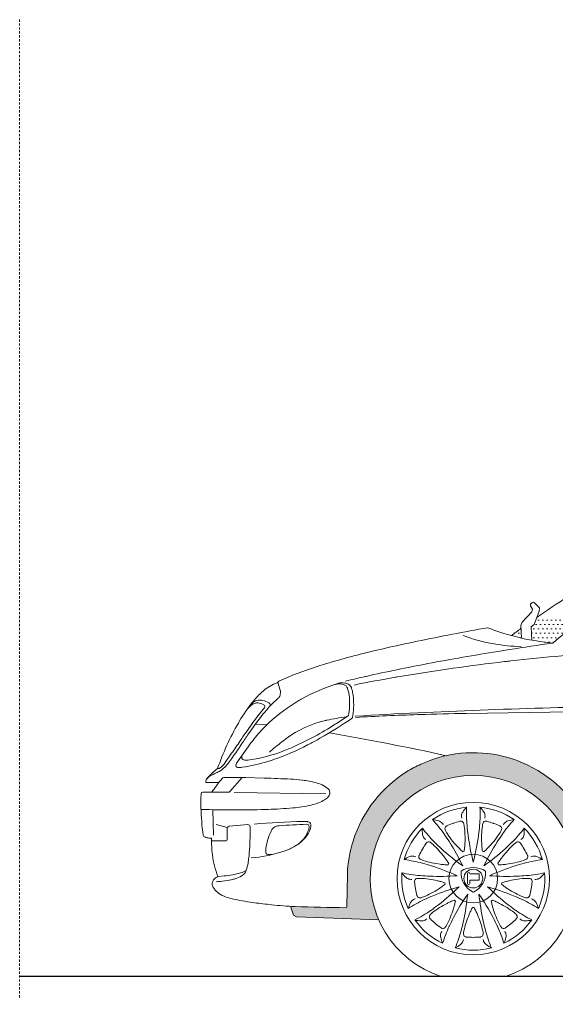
# Model space of a CAD drawing. Header units: millimetres. Extents: x 366 to 1555, y 702 to 1543.
# Drawn here: x 903.6 to 934.5, y 1403.1 to 1459 of the extents above; entities that cross this region are included whole.
import ezdxf

# ---------------------------------------------------------------- set-up
doc = ezdxf.new("R2010")
doc.units = ezdxf.units.MM
doc.linetypes.add('TRATTEGGIATA', pattern=[19.049999999999997, 12.7, -6.35])
doc.layers.add('1_CARTIGLIO', color=7, linetype='Continuous', lineweight=9)
doc.layers.add('6_SEZIONE PARCH', color=251, linetype='Continuous', lineweight=30)
pattern_1 = [(0, (527.4579250633051, 1356.477851325395), (0.125, 0.25), [0, -0.25])]

msp = doc.modelspace()

# ---------------------------------------------------------------- hatches: boundary and pattern name
at = {"layer": '1_CARTIGLIO', "ltscale": 100}
h = msp.add_hatch(dxfattribs=at)
h.set_pattern_fill('DOTS', color=256, scale=4, style=0)
h.set_pattern_definition(pattern_1)
h.paths.add_polyline_path([(937.0126903073342, 1425.306339388568, 0.0003380231237529978), (937.1160171258325, 1425.384811341279), (937.2265435513636, 1425.468868941794, -0.0238457081402481), (942.8091193872333, 1429.308785151712, -0.005290588051613635), (943.7742744530933, 1429.892923546582), (943.8552469640799, 1429.940767129425, -0.02101259286042014), (947.3083947427167, 1431.789979545771, 0.05235261075955588), (946.6276315523228, 1432.298398122835, 0.001683729805482797), (945.857061659548, 1431.914339415176), (946.3671080426811, 1431.510602780751, 0.02359766544826703), (943.2885097667113, 1429.836588909617, 0.00320276608001074), (942.7035130279055, 1429.479186926897, 0.02384572287511388), (937.1051879971437, 1425.6284380414), (936.9946615716126, 1425.544380440893, -0.0003380231238034737), (936.891550616152, 1425.466072426194, 0.0008606141917694943), (936.5904321397775, 1425.236890191387), (936.5904324397216, 1425.236890420489, -0.1390569725735204), (935.0751311656004, 1424.638766563481, -0.06250958117326806), (933.4269804217856, 1424.680390899563, 0.0002395378350980376), (933.3669855355638, 1424.63886686765), (933.2156838855244, 1424.243457761555), (933.0475881646216, 1424.093674557294), (933.0859288444426, 1423.337174304685, 0.01338291647045714), (933.8508415615306, 1423.223367567149), (934.2867094314224, 1423.170396863467, -0.007890948510014751)])
h = msp.add_hatch(dxfattribs=at)
h.set_pattern_fill('DOTS', color=256, scale=4, style=0)
h.set_pattern_definition(pattern_1)
h.paths.add_polyline_path([(932.492430727676, 1423.454644246563), (932.4645919168634, 1424.00393203991, 0.002279873515911037), (931.9014018220278, 1423.597641527218, 0.01052244499336843)])
h = msp.add_hatch(dxfattribs=at)
h.set_pattern_fill('DOTS', color=256, scale=0.16, style=0)
h.set_pattern_definition([(0, (914.0611776547248, 1403.8016946149), (0.127, 0.254), [0, -0.254])])
edge = h.paths.add_edge_path()
edge.add_line((972.0614669859006, 1407.233277344554), (971.4991148380741, 1407.233277344554))
edge.add_line((971.4991148380304, 1407.233277344554), (971.2972212844634, 1407.455920323742))
edge.add_line((971.2972212844998, 1407.455920323742), (970.9214322947319, 1407.455920323742))
edge.add_line((970.9214322947319, 1407.455920323742), (970.7374880553343, 1407.235546809021))
edge.add_line((970.7374880553343, 1407.235546809021), (970.3216823945568, 1407.235546809021))
edge.add_line((970.321682394564, 1407.235546809021), (968.1901348839838, 1406.880169213779))
edge.add_line((968.1901348839838, 1406.880169213779), (962.7245665384125, 1406.880169213779))
edge.add_arc((962.7245665384053, 1407.413281141995), 0.5331119282128112, 250.39778771795642, 270.0000000000225, ccw=False)
edge.add_arc((962.8877149896234, 1407.871399247066), 1.019413907775627, 231.6110840365614, 250.3977877179335, ccw=False)
edge.add_arc((963.676763332036, 1408.867326219202), 2.290031010009936, 215.288466276088, 231.6110840365613, ccw=False)
edge.add_line((961.8075165955761, 1407.544390595272), (961.6878883511472, 1407.713419761527))
edge.add_line((961.6878883511472, 1407.713419761527), (961.2414051706892, 1407.713419761527))
edge.add_arc((960.5566441177452, 1408.132390650813), 0.8027666570682291, 279.267508518412, 328.5396304764638, ccw=False)
edge.add_arc((960.4256534360993, 1408.935157307884), 1.616150247005926, 269.99999999999966, 279.26750851841473, ccw=False)
edge.add_line((960.4256534360993, 1407.319007060874), (956.6479919657959, 1407.319007060874))
edge.add_arc((956.6479919657959, 1408.598475688583), 1.279468627710612, 250.6494463531433, 269.9999999999996, ccw=False)
edge.add_line((956.2240438672834, 1407.39128557139), (955.3452534382322, 1407.699904343259))
edge.add_arc((954.9919633561458, 1406.693912578927), 1.066223856425517, 70.64944635314372, 90)
edge.add_line((954.9919633561458, 1407.76013643535), (942.7255118365374, 1407.76013643535))
edge.add_arc((942.7255118365374, 1406.693912578927), 1.066223856425509, 89.99999999999878, 98.5693712799739)
edge.add_line((942.5666372735814, 1407.748233301123), (936.8174169887661, 1406.881888894955))
edge.add_arc((936.6585424258174, 1407.936209617161), 1.06622385642551, 271.81796925156294, 278.56937127997435, ccw=False)
edge.add_line((936.6923675517555, 1406.870522433752), (934.9341670970043, 1406.814716797058))
edge.add_arc((929.7198580022323, 1409.635582703982), 5.928431816324453, 331.5872521322025, 563.5016458878232)
edge.add_line((924.2831977894039, 1407.271469861686), (919.5620326551525, 1407.431523997499))
edge.add_line((919.5620326551525, 1407.431523997499), (919.3751872419252, 1407.530522386156))
edge.add_line((919.3751872419616, 1407.530522386156), (919.2152559218393, 1408.041855268953))
edge.add_arc((920.0399158321179, 1425.564633388845), 17.54217252813384, 267.3055245663152, 268.1491306648011)
edge.add_arc((925.8039618835992, 1603.935207621167), 196.0058550488389, 268.1491306648002, 268.9999849702419)
edge.add_arc((922.3841157460938, 1408.015298848773), 0.0561012827552285, 268.9999849702552, 358.5946413142228)
edge.add_line((922.4402001536018, 1408.013922926835), (922.4858201576953, 1409.87345495541))
edge.add_arc((929.3841815465075, 1409.704217066588), 6.900437037870265, 162.4044802275585, 178.5946413142755, ccw=False)
edge.add_arc((929.7765420712913, 1409.579786743639), 7.312055412912317, 121.06419319457581, 162.404480227558, ccw=False)
edge.add_arc((929.3306210629034, 1410.320044019951), 6.447864241440595, 113.04388095954971, 121.0641931945695, ccw=False)
edge.add_line((926.8066948864962, 1416.253403096567), (926.8985738601132, 1416.292486479775))
edge.add_arc((929.719084868726, 1409.661902451477), 7.205548341827861, 73.3254168859379, 113.0438809595563, ccw=False)
edge.add_line((931.7866131589781, 1416.56445659292), (931.8726702679796, 1416.53867982916))
edge.add_arc((930.1755173023648, 1410.872643583412), 5.914752313227734, 69.59741598112907, 73.32541688593813, ccw=False)
edge.add_arc((929.7014253322359, 1409.598024646226), 7.274684896544269, 28.136326257174005, 69.59741598112879, ccw=False)
edge.add_arc((931.3707651035893, 1410.490729664949), 5.381640385014865, 26.795108615704407, 28.136326257182475, ccw=False)
edge.add_line((936.1745481225316, 1412.916780352849), (936.1936362085053, 1412.878984348104))
edge.add_arc((929.8777148801983, 1409.689259661778), 7.075677055969583, 5.286350432122276, 26.7951086156977, ccw=False)
edge.add_arc((928.870751665303, 1409.596088456488), 8.086941506848927, -7.958078640513122e-13, 5.286350432119377, ccw=False)
edge.add_line((936.9576931721476, 1409.596088456488), (936.9576931721476, 1407.83956052163))
edge.add_arc((936.9924699778003, 1407.839560521639), 0.03477680562667047, 180, 275.046399649468)
edge.add_arc((944.9011516121627, 1318.278331706257), 89.87496099910285, 92.36998945413859, 95.04639964947609, ccw=False)
edge.add_arc((943.1707897910619, 1360.086905513459), 48.03059464203602, 89.99999999999977, 92.36998945413808, ccw=False)
edge.add_line((943.1707897910619, 1408.117500155491), (962.484326065156, 1408.117500155491))
edge.add_arc((962.4843260651633, 1400.603412057631), 7.514088097865883, 86.71833078243822, 89.99999999999977, ccw=False)
edge.add_line((962.9144671981285, 1408.105178419506), (969.2280362134934, 1407.743166914703))
edge.add_arc((970.199731232884, 1424.689765255549), 16.97443332004631, 266.7183307824387, 270.199950158292)
edge.add_arc((970.2585120531821, 1407.846171454627), 0.1307369527049549, 270.199950158292, 360)
edge.add_line((970.3892490058879, 1407.846171454627), (970.3892490058879, 1409.008435412466))
edge.add_arc((977.6657855265457, 1409.008435412476), 7.27653652064273, 156.9576739118021, 180.0000000000001, ccw=False)
edge.add_arc((977.4378905898575, 1409.105369822533), 7.028882766338574, 113.89565790203969, 156.9576739118021, ccw=False)
edge.add_arc((977.202536079707, 1409.636586144594), 6.44786424144057, 108.78781119458739, 113.89565790203761, ccw=False)
edge.add_line((975.1259091787742, 1415.740893966991), (975.1509808178034, 1415.749423097828))
edge.add_arc((977.4312578751651, 1409.046479457635), 7.08019186900342, 71.50453871093299, 108.78781119458941, ccw=False)
edge.add_line((979.6773038390475, 1415.760970833013), (979.7351563649081, 1415.741618744383))
edge.add_arc((977.6897033993682, 1409.626794508009), 6.447864241440477, 67.65635784339901, 71.50453871093282, ccw=False)
edge.add_arc((977.428893808823, 1408.992252157264), 7.133914995688287, 19.577702998668485, 67.6563578433994, ccw=False)
edge.add_arc((978.0752825450563, 1409.222137431003), 6.447864241440597, 16.469047984861675, 19.577702998665927, ccw=False)
edge.add_line((984.2586104161692, 1411.050089759197), (984.2754835447213, 1410.993013825397))
edge.add_arc((977.7547005072356, 1409.065300984763), 6.799756482263898, 2.9307488405161735, 16.469047984864176, ccw=False)
edge.add_arc((971.005465127886, 1408.719767973686), 13.55783100597044, -0.16940612859292514, 2.9307488405154913, ccw=False)
edge.add_arc((984.5660269500459, 1408.67967341535), 0.002790089933889837, 179.8305938714869, 272.3349100920145)
edge.add_arc((983.7429623828448, 1428.86546893698), 20.20535864254899, 272.3349100919088, 273.8987826080395)
edge.add_line((985.1168074044781, 1408.706871075761), (985.1168074044781, 1408.39127408312))
edge.add_line((985.1168074044781, 1408.39127408312), (987.4773657310598, 1408.39127408312))
edge.add_line((987.4773657310525, 1408.39127408312), (987.4773657310525, 1407.540731023979))
edge.add_line((987.4773657310525, 1407.540731023979), (985.1168074044708, 1407.540731023979))
edge.add_line((985.1168074044781, 1407.540731023979), (985.1168074044781, 1407.23507792563))
edge.add_line((985.1168074044781, 1407.235077925621), (982.9020493551743, 1407.235077925621))
edge.add_arc((977.4813593059171, 1409.635582703982), 5.928431816324454, 336.1142647191394, 563.9047685194043)

# ---------------------------------------------------------------- linework, layer by layer
for p, q in [((917.1911529780718, 1418.504436747367), (917.861726590485, 1418.478865986268)), ((914.3655762861399, 1415.31101177659), (914.3601930261739, 1415.300011570886)), ((914.3661790658316, 1415.311298454477), (914.3767914913715, 1415.3298267721)), ((914.348929134454, 1415.155725494538), (915.093678576226, 1415.155725494538)), ((915.9662023249493, 1414.578374632962), (921.2339799741549, 1414.512213572722)), ((914.7839197397061, 1412.124070964261), (914.7533042590603, 1413.592239076293)), ((914.939924879387, 1412.735524123496), (915.5796614245573, 1412.562784720127)), ((927.8744288379185, 1404.001694614895), (931.565287166517, 1404.001694614895))]:
    msp.add_line(p, q, dxfattribs=at)
at = {"layer": '1_CARTIGLIO', "linetype": 'TRATTEGGIATA', "ltscale": 0.01}
msp.add_lwpolyline([(903.6308780251147, 1459.002524531903), (903.6308780251147, 1399.001694614895)], dxfattribs=at)
at = {"layer": '1_CARTIGLIO', "ltscale": 100}
for points in [[(946.6276315523228, 1432.298398122835, 0.01557416384270504), (939.6031168786667, 1428.55023292937, 0.006978824663616095), (937.0431291953228, 1427.032164490398), (936.9831237640265, 1426.995439813951, 0.01417302305543967), (933.3669855355638, 1424.63886686765, 0.01417302305543967)], [(933.0859288444426, 1423.337174304685), (933.0475881646216, 1424.093674557294), (933.2156838855244, 1424.243457761555), (933.504613034378, 1424.998540184321), (933.5314652824982, 1425.188563698681), (933.2308375432276, 1425.482416568744, 0.289296362904477), (933.1195042552954, 1425.506237902415, 0.1937508627280282), (933.0110923905395, 1425.408200238695, 0.2446431303209343), (933.0137514728212, 1425.309790423149), (933.1253400629012, 1425.108825214471), (933.0797279620983, 1424.968318640045), (932.5267860765543, 1424.377284976987), (932.4558390003167, 1424.176635904847), (932.492430727676, 1423.454644246563)], [(934.2867094314224, 1423.170396863467, -0.007890948510014751), (937.0126903073342, 1425.306339388568, 0.0003380231238036957)], [(922.3818567070939, 1420.977529793341, -0.006120886633053127), (923.5140629255566, 1421.245740387427), (923.5517515800402, 1421.25418265157, -0.008515794374047253), (927.1085712515141, 1421.987530116436, -0.006881884189352244), (931.1337100127948, 1422.688988511696), (931.3649129548085, 1422.726008926744, -0.0008310211845694297), (931.7849805617825, 1422.792554634985, -0.002774758747147285), (934.2867094314224, 1423.170396863467), (933.8508415615306, 1423.223367567149, -0.04206172402278646), (931.4749774065658, 1423.717384224852, -0.02803496605918229), (930.5483985983537, 1424.050516895873, 0.006496296806177674), (926.4917365150122, 1423.269234032156, 0.005068861438513816), (924.5902815406826, 1422.857203608188), (924.5419584285937, 1422.846218336086, 0.01536453443979399), (921.5468878197807, 1422.067854126131, 0.007229142056761752), (920.8104370570309, 1421.840493407759), (920.6843931509738, 1421.799575383844, 0.02440028678825685), (918.5391089689747, 1420.985486963214), (918.4415653278065, 1420.87795320656)], [(980.7130488151106, 1423.424476927927, 0.02622120694725494), (979.5548540064428, 1423.565233279656), (979.3859459899486, 1423.576822853453, 0.01194233620200191), (978.0631997107357, 1423.635888019577, 0.009630044108119525), (973.1648554790681, 1423.643141310818, -0.0008238494892774158), (973.0735129966288, 1423.641667734551), (971.3694166407313, 1423.61698501391, 0.000749360478845947), (967.7112464845359, 1423.558514964312), (963.693265640346, 1423.488270393205, 0.002269081898594643), (958.1361808269376, 1423.365889551747, 0.003988222400555652), (944.2764479238631, 1422.887074267579, -0.0009355916955168842), (943.8777576449738, 1422.870863084323), (938.23225268446, 1422.651891116308, 0.002754093188918185), (937.7628799110189, 1422.631095718694, 0.01649736460530843), (931.8743649676562, 1422.142554013977, 0.0001859220145899697), (931.54649268518, 1422.104303058455), (931.5182973660067, 1422.101003046861, 0.01214451455812329), (925.6219413599265, 1421.265272898696), (925.3477408851413, 1421.219590285269, 0.0006016483746373211), (925.2465180599338, 1421.202601054953, 0.00899476769580694), (922.8704623253234, 1420.756760040045)], [(932.4645919168634, 1424.00393203991, 0.002279873515911147), (931.9014018220278, 1423.597641527218, 0.002279873515911147)], [(929.1375768843081, 1423.599077981204, 0.05041783708723403), (930.916785530304, 1423.117569773945, 0.0310879564687879), (932.4653960315427, 1422.960010920402)], [(914.5984463079312, 1415.540416657273, -0.00930007781181362), (914.9407494375137, 1415.705923815191, 0.02658539843307201), (915.1713035064258, 1415.827400561799), (915.1792509490278, 1415.832143842359, 0.06330062245215094), (915.4242008538804, 1416.024030473796), (915.4409923605217, 1416.041009512925, 0.03855848204270601), (915.6532523261503, 1416.291603227288, 0.009243903272678461), (916.4568705023212, 1417.448288493584, -0.005361959276476961), (916.8439110423733, 1418.01470838264, -0.002255892356355806), (917.1124655148978, 1418.395152946192, -0.0181774386634286), (917.7266150421437, 1419.19381271549), (917.733235187794, 1419.201803123584, -0.0183708123880846), (918.1031198670044, 1419.616266919862), (918.1466677140215, 1419.661595854473, -0.005470351544426103), (918.1957054131581, 1419.711533930291, -0.02404987662170452), (918.5107811040452, 1419.996616169161, 0.1049487242719986), (918.5660628880814, 1420.065782152029, 0.09949034029854951), (918.6306978564917, 1420.302237436414, 0.09035766095719795), (918.6071309190393, 1420.512300436218), (918.5064023155373, 1420.847463479473, 0.4213294208677076), (918.4455335798648, 1420.879255579772, 0.1006369026630243), (917.6753941798906, 1420.441589105663), (917.635220903534, 1420.406540263926, 0.03635150882002063), (917.1448496134199, 1419.911585132219, 0.04274831129381753), (916.3646349064165, 1418.824765020505), (916.2620790278688, 1418.652578948346, 0.002836802861412152), (916.2160889534662, 1418.574357919611, 0.04872652561112795), (915.0193242375335, 1415.954250142782)], [(916.4157734490382, 1416.689500091812), (916.4157734490382, 1416.5689870074, 0.1942500607277946), (916.439683437633, 1416.50976491284, 0.2114049084994492), (916.6202386365276, 1416.43624685487), (916.6269878558032, 1416.436449365434, 0.03851820392704385), (917.1162720541852, 1416.489000709849, 0.05133154825991802), (918.9951493909266, 1417.042661847796), (919.0078861892052, 1417.047884554437, 0.007130337349654937), (919.343499281118, 1417.191126212798, 0.03770494658918846), (921.7806191573127, 1418.50057011941, 0.003510148373270956), (922.1175890177929, 1418.719146944437), (922.5440569507864, 1419.000050191413, 0.06862253809899939), (922.5944867074086, 1420.052090745245, 0.05244523691365828), (922.4956176632932, 1420.555511764192), (922.4919178037035, 1420.567526829142, 0.2597157149248523), (922.2621933080754, 1420.787568164884, 0.1021630994990137), (921.8872571281045, 1420.807100820144), (921.8696457716087, 1420.804410820434, 0.04626214820863022), (921.5830727057128, 1420.733056573396)], [(915.0193242375335, 1415.954250142782), (915.0352276309368, 1415.954250142782, 0.1642445394930064), (915.1644780436854, 1415.997884586301, 0.07721636494625855), (915.4535160111063, 1416.298657262438), (915.8288871462664, 1416.834157983172, 0.005666362783455914), (916.3142376490814, 1417.543523483588, -0.005361959276477184), (916.7033534018501, 1418.112980371749, -0.002255892356355584), (916.972800347352, 1418.494689246714, -0.01817743866342871), (917.5945489052046, 1419.303231039463), (917.6011690508549, 1419.311221447557, -0.004192180555552922), (917.6847401594805, 1419.410386169871, 0.07592378301450972), (917.7392513281902, 1419.497896141052, 0.3716016674530185), (917.7077852754101, 1419.597484473139, 0.07674336399243997), (917.4203173129299, 1419.719023583244, 0.1058879101962144), (917.2417945024736, 1419.725421499994, 0.1342402929028521), (916.9110548314293, 1419.568885830255), (916.9051442230793, 1419.563816407541, 0.06204153770129205), (916.692347509912, 1419.329796452226)], [(917.9906801013803, 1419.496656484749, 0.1880850711371319), (918.0357172445165, 1419.612146537125), (918.0357172445165, 1419.626300937376, 0.2812935825631476), (917.9661676022752, 1419.740143654868, 0.05508188527497189), (917.620163636524, 1419.871928324288, 0.06355030875272356), (917.4594995031603, 1419.892431640406), (917.4212104782291, 1419.892431640406, 0.1394200987114576), (917.1414395317934, 1419.812873812267), (917.1261858594025, 1419.80343525937, 0.09143375907279551), (916.8683347137503, 1419.569658266979)], [(937.7353647939108, 1419.522971586153), (937.3014330362585, 1419.515161676169, 0.009956342333959053), (922.9361003964677, 1418.970338237947)], [(937.7192932816197, 1419.264006560057), (929.3208853343331, 1419.127572308713, 0.004248044002808111), (926.6041464764803, 1419.06034685439), (926.5218256932949, 1419.05760984148, 0.005774426271464433), (922.9524579282825, 1418.897650103341)], [(922.4261334075218, 1418.922377044997, 0.02723654403577463), (921.287900398087, 1418.732109159897, 0.002146796807083091), (921.2432688954086, 1418.721923103945), (921.2213925989581, 1418.716831453145, 0.1013684365648576), (918.9522000858651, 1417.674146027435, 0.007075604112807934), (918.8438485905008, 1417.592302004165), (918.7174054428997, 1417.493951577149, 0.01553550150265494), (917.9963431076558, 1416.896233972426)], [(915.0381007372871, 1409.751950865071, 0.1092656331519889), (914.7909165061665, 1409.561071563081, 0.1438952164920185), (914.7148422526461, 1409.385911686555, 0.1371659410299727), (914.7456659111722, 1409.180191409083), (914.7477063718488, 1409.175638854227, 0.08391744295323193), (914.8696079062447, 1408.993101941966, 0.05729022829830355), (915.1861960045007, 1408.726390001926, 0.05646270574466938), (915.3897747041137, 1408.622251131324, 0.04455838503168384), (916.1575538878187, 1408.408956434583), (916.2985769807219, 1408.383015219821, 0.007887791210546875), (916.8941607620891, 1408.283143615296, 0.01012769426913272), (917.871902947687, 1408.155205607814), (918.1166674243232, 1408.128207936112, 0.01939062265528962), (919.473336184843, 1408.031612984192, 0.003712569328033433), (922.3831366289905, 1407.959206110769, 0.4121429801981957), (922.4402001536018, 1408.013922926835), (922.4858201576953, 1409.87345495541, -0.07076065198354907), (922.8065862263556, 1411.790187132998, -0.1823632039984933), (926.0035353215007, 1415.843218265378, -0.03500950669084777), (926.8066948864962, 1416.253403096567), (926.8985738600841, 1416.292486479784, -0.175060628714193), (931.7866131589781, 1416.56445659292), (931.8726702679796, 1416.53867982916, -0.01626790742116676), (932.2374846464609, 1416.416341410564, -0.1829078870366084), (936.1164466102728, 1413.028555559391, -0.005852232766348948)], [(916.6672744745247, 1410.094206162026, -0.04125608142826048), (916.3433065228983, 1409.966578873569, -0.05103984181499359), (915.3983451021722, 1409.784036734151), (915.0381007372871, 1409.751950865071, -0.06474569099555876), (914.7253413208327, 1410.987967632223), (914.7233447240378, 1411.004734016111, -0.01745257643046864), (914.6829456504875, 1411.48671373871, -0.01134908163177276), (914.6706509438027, 1411.95903047325), (914.5845385809171, 1411.95903047325, -0.0315106924329475), (914.4623235730924, 1411.966740287558, -0.1303428512229727), (914.232224562098, 1412.060041850751, -0.2005116163188304), (914.1906236965533, 1412.130950160141, -0.0273781583033126), (914.0645929969705, 1413.701902053423, -0.006327983163451268), (914.0611776547248, 1413.971751499126), (914.0611776547248, 1414.106350549406, -0.0167293905299414), (914.0753613555225, 1414.530147553747, -0.3949145724932197), (914.1498728410752, 1414.599792965788), (915.6469178241186, 1414.598933881876, 0.214667423135849), (915.7267478124359, 1414.634808308443), (916.4393665286716, 1415.438290933967)], [(914.0672512840192, 1413.608801688584, 0.0139129453994905), (917.7477238428346, 1413.603279248206, 0.01332798876700256), (919.1665400087313, 1413.678515728558), (919.3401087258771, 1413.692366716647, 0.03942221897621612), (920.392572992927, 1413.860524395555, 0.02951100326620239), (920.8135320637175, 1413.989012142125), (920.8224553974233, 1413.992322599785, 0.04952327324579788), (921.1754117429755, 1414.164658624646, 0.06761522697862886), (921.3749606236033, 1414.328752486705), (921.3898231316361, 1414.3447843659, 0.2757122904843486), (921.4588290448828, 1414.669320739336), (921.4553327686244, 1414.67957667062, 0.1239164430503675), (921.384553014208, 1414.788767464894, 0.08654590524257234), (921.037845635432, 1415.0141568937), (921.0200625770758, 1415.021754681207, 0.03664240495879782), (920.6510148377365, 1415.148377862512, 0.03461398886811789), (919.9048983252524, 1415.290377612861), (919.8761989862633, 1415.293805232246, 0.01684686325812741), (919.2320752343458, 1415.34880374487, 0.006644483910519876), (917.6979905446151, 1415.407432915787), (916.6388082136345, 1415.433822951505, 0.007569686615516593), (915.436451441923, 1415.445571844071, 0.1315944820414792), (915.3300259455809, 1415.416455086766, 0.0962260483151017), (915.2174542418597, 1415.317602519141, 0.01211401967556866), (914.6893308786039, 1414.599483396119)], [(929.0602113276927, 1413.111892116782, -0.1481808055619029), (929.0640709430099, 1413.347630719441), (929.0651368420313, 1413.350951484732, -0.06639512579491115), (929.1134950585783, 1413.452826882318, -0.04846115456486346), (929.3363149668094, 1413.73256059023, 0.03075695967343901), (929.3575870927689, 1412.679433438221), (929.3588458601826, 1412.664058804181, 0.01408102957384248), (929.4180878166171, 1412.126936050659, 0.02746632714706039), (929.7198580022323, 1410.582248149882, 0.02746632714706028), (930.0216281878184, 1412.126936050659, 0.01408102957384248), (930.0808701442529, 1412.664058804181), (930.0821289116957, 1412.679433438221, 0.03075695967343901), (930.1034010376261, 1413.73256059023, -0.04846115456486334), (930.3262209458571, 1413.452826882318, -0.06639512579491104), (930.3745791624478, 1413.350951484732), (930.3756450614255, 1413.347630719441, -0.1481808055619059), (930.3795046767718, 1413.111892116782)], [(926.9800107147839, 1411.874577503064, -0.1481808055619029), (926.8314374987622, 1412.05764466256), (926.830119477987, 1412.060873663037, -0.06639512579491115), (926.8016797777764, 1412.169998807691, -0.04846115456486346), (926.7925603688436, 1412.527513136389, 0.03075695967343901), (927.4857928474321, 1411.734444392674), (927.4966397435, 1411.723475859813, 0.01408102957384248), (927.8872775658474, 1411.350095954782, 0.02746632714706039), (929.1113531831015, 1410.36077050831, 0.02746632714706028), (928.3496163134205, 1411.738044227319, 0.01408102957384248), (928.049742434081, 1412.1875841235), (928.0408240816123, 1412.200170896582, 0.03075695967343901), (927.3801823907652, 1413.020586558256, -0.04846115456486334), (927.7306817047302, 1412.949523981966, -0.06639512579491104), (927.8332104911042, 1412.902566962199), (927.8361615638951, 1412.900708255071, -0.1481808055619059), (927.9906480536974, 1412.722602921382)], [(931.4490679507671, 1412.722602921382, -0.1481808055619029), (931.6035544405404, 1412.900708255071), (931.6065055133313, 1412.902566962199, -0.06639512579491115), (931.7090342997344, 1412.949523981966, -0.04846115456486346), (932.0595336137139, 1413.020586558256, 0.03075695967343901), (931.3988919228232, 1412.200170896582), (931.3899735703544, 1412.1875841235, 0.01408102957384248), (931.0900996910586, 1411.738044227319, 0.02746632714706039), (930.3283628213776, 1410.36077050831, 0.02746632714706028), (931.5524384385881, 1411.350095954782, 0.01408102957384248), (931.9430762609645, 1411.723475859813), (931.953923157047, 1411.734444392674, 0.03075695967343901), (932.6471556356355, 1412.527513136389, -0.04846115456486334), (932.6380362267028, 1412.169998807691, -0.06639512579491104), (932.6095965264776, 1412.060873663037), (932.608278505717, 1412.05764466256, -0.1481808055619059), (932.4597052896515, 1411.874577503064)], [(914.9352792624941, 1409.448622175511, 0.04137227859902345), (915.9249189066268, 1409.597776098613, 0.02409280579104827), (916.1222812471769, 1409.654627485439), (916.1339737666949, 1409.65861469837, 0.07992074494549137), (916.4858253844668, 1409.845449264791, 0.1553878539432516), (916.6724552647738, 1410.109741238435, 0.03621542658495451), (916.7700360351828, 1410.518873404113), (916.7794429657752, 1410.576528592333, 0.0175126307691372), (916.8266221462782, 1410.946868706402, 0.02292650938425938), (916.8894482739361, 1412.316311904902), (916.8894482739361, 1412.610195632738, 0.4370819971775211), (916.7516028727496, 1412.737759023372), (915.6841934040076, 1412.654931234016), (915.5796614245573, 1412.562784720127), (915.5796614245573, 1411.90408899614, -0.4142135623730896), (915.4730390389395, 1411.797466610502), (914.6724425645752, 1411.797466610502)], [(916.9543582704009, 1410.824305106094, 0.04870212097442321), (918.6641015251316, 1411.151498488176), (918.7150716298001, 1411.166509616065, 0.02048448086210297), (918.9631402851464, 1411.250752192333, 0.04562124348010223), (919.5388293543456, 1411.535630293452, 0.02782386718382391), (919.7337047305282, 1411.670770386723), (919.788803692858, 1411.713706523293, 0.03274252198201928), (919.945083455119, 1411.852840845337, 0.04589807359441238), (920.1719868015734, 1412.129913306304, 0.05867679357693241), (920.3323570120356, 1412.44005202872), (920.3378588811702, 1412.454668633487, 0.05481342170697712), (920.3841891385619, 1412.635741699392, 0.05860551349441321), (920.3865698843529, 1412.73534959511), (920.3871025554199, 1412.729649597564, 0.3588650433672282), (920.2138305965436, 1412.904005019542), (920.1913750229378, 1412.90624480013, 0.03060673954906855), (919.9307407441174, 1412.916210981799, 0.01474073964703123), (917.1195500763079, 1412.76861695918)], [(919.3945080382346, 1411.451646019001, 0.07143187880960852), (919.8785723377605, 1411.816566889634), (919.8798018739999, 1411.817804309727, 0.08019052779417454), (920.1629465648821, 1412.212606755826, 0.01816460858969361), (920.1885373264904, 1412.269030328031, 0.04447531890524876), (920.2784788421504, 1412.559187809171, 0.06704816578680464), (920.2829035975392, 1412.615950346504), (920.2823322568529, 1412.626123765418, 0.3865572507405833), (920.153249830104, 1412.753047556713, 0.01739859745732574), (920.1458318290188, 1412.753080522512, 0.009952045204288024), (918.5639406294158, 1412.673518568723, 0.04672454634806277), (918.4069901054554, 1412.647619941004), (918.3921946133287, 1412.6437327939, 0.2039313639314548), (918.144346425348, 1412.451668488262), (918.1374571634169, 1412.439328566685, 0.01469274306363191), (918.0911863424935, 1412.350407789942, 0.08192794169237251), (917.8024498282557, 1411.371875082164, 0.02597561266479671), (917.7897958611229, 1411.195193926611), (917.7891223179122, 1411.160761350107, 0.3743114797019796), (917.9022897500054, 1411.025521478547), (917.9068080244851, 1411.024803038696, 0.09913386937067385), (918.2414857705826, 1411.038175367417)], [(926.1818150976851, 1409.589612339192, -0.1481808055619029), (925.9503281092711, 1409.63434889704), (925.9472428852987, 1409.635975247489, -0.06639512579491115), (925.8553125200942, 1409.70128927123, -0.04846115456486346), (925.6185208667684, 1409.969299292994, 0.03075695967343901), (926.6593425168921, 1409.807374636744), (926.6747021583669, 1409.805944503483, 0.01408102957384248), (927.2139520681176, 1409.771016054161, 0.02746632714706039), (928.7875745315923, 1409.79996943353, 0.02746632714706028), (927.3187557537258, 1410.365387290954, 0.01408102957384248), (926.8000803595296, 1410.516999616299), (926.7851578833743, 1410.52090903741, 0.03075695967343901), (925.7517239651006, 1410.724731602746, -0.04846115456486334), (926.0659001604163, 1410.895591127297, -0.06639512579491104), (926.1746251580134, 1410.92552419676), (926.1780805648104, 1410.925997257524, -0.1481808055619059), (926.4109079835853, 1410.888862657854)], [(933.0288080208938, 1410.888862657854, -0.1481808055619029), (933.261635439625, 1410.925997257524), (933.2650908464657, 1410.92552419676, -0.06639512579491115), (933.3738158440192, 1410.895591127297, -0.04846115456486346), (933.687992039364, 1410.724731602746, 0.03075695967343901), (932.6545581210612, 1410.52090903741), (932.6396356449059, 1410.516999616299, 0.01408102957384248), (932.1209602507097, 1410.365387290954, 0.02746632714706039), (930.6521414728431, 1409.79996943353, 0.02746632714706028), (932.2257639363179, 1409.771016054161, 0.01408102957384248), (932.7650138460976, 1409.805944503483), (932.7803734875724, 1409.807374636744, 0.03075695967343901), (933.821195137667, 1409.969299292994, -0.04846115456486334), (933.5844034843703, 1409.70128927123, -0.06639512579491104), (933.4924731191368, 1409.635975247489), (933.4893878951643, 1409.63434889704, -0.1481808055619059), (933.2579009067504, 1409.589612339192)], [(929.7222041685691, 1408.860406039827, 0.3127983735904054), (930.4259212700945, 1410.059281894279, 0.2876441080227688), (929.013794734341, 1410.059281894279, 0.3127983735904052), (929.7175118358664, 1408.860406039827)], [(927.0391090766007, 1407.326157219919, -0.1481808055619029), (926.8330236503916, 1407.211630443504), (926.8296148337631, 1407.210893156476, -0.06639512579491115), (926.7172090431504, 1407.201834901713, -0.04846115456486346), (926.3635425917109, 1407.254935748766, 0.03075695967343901), (927.2649413957934, 1407.799921526217), (927.2776268357356, 1407.808698967816, 0.01408102957384248), (927.7131678070091, 1408.128565383819, 0.02746632714706039), (928.9000216772056, 1409.162249981033, 0.02746632714706028), (927.4113976213939, 1408.651246677478, 0.01408102957384248), (926.9166146936859, 1408.433990339969), (926.90267048633, 1408.427393147518, 0.03075695967343901), (925.979999556288, 1407.91925177297, -0.04846115456486334), (926.1108460995401, 1408.252086327917, -0.06639512579491104), (926.1748936735476, 1408.344903470748), (926.1772365911693, 1408.347486949011, -0.1481808055619059), (926.3794624020611, 1408.468698775256)], [(933.0602536024035, 1408.468698775256, -0.1481808055619029), (933.2624794132662, 1408.347486949011), (933.2648223308879, 1408.344903470748, -0.06639512579491115), (933.328869904939, 1408.252086327917, -0.04846115456486346), (933.4597164481474, 1407.91925177297, 0.03075695967343901), (932.5370455181346, 1408.427393147518), (932.5231013107496, 1408.433990339969, 0.01408102957384248), (932.0283183830416, 1408.651246677478, 0.02746632714706039), (930.539694327259, 1409.162249981033, 0.02746632714706028), (931.72654819747, 1408.128565383819, 0.01408102957384248), (932.1620891687289, 1407.808698967816), (932.1747746086712, 1407.799921526217, 0.03075695967343901), (933.0761734127682, 1407.254935748766, -0.04846115456486334), (932.722506961285, 1407.201834901713, -0.06639512579491104), (932.6101011706724, 1407.210893156476), (932.6066923540875, 1407.211630443504, -0.1481808055619059), (932.4006069278639, 1407.326157219919)], [(929.15075527099, 1406.143307951039, -0.1481808055619029), (929.0665010682951, 1405.923106191873), (929.0643636822588, 1405.920350252169, -0.06639512579491115), (928.9840783848867, 1405.841158176978, -0.04846115456486346), (928.6790215985038, 1405.654503372822, 0.03075695967343901), (929.019223038189, 1406.651394681872), (929.0232986182618, 1406.666272635854, 0.01408102957384248), (929.1513361901107, 1407.19126486622, 0.02746632714706039), (929.3960793507231, 1408.746008170125, 0.02746632714706028), (928.5841937569294, 1407.397687830477, 0.01408102957384248), (928.344817726489, 1406.913219484974), (928.338376437483, 1406.89920257863, 0.03075695967343901), (927.9581964782355, 1405.916862260707, -0.04846115456486334), (927.8444888175964, 1406.255934858751, -0.06639512579491104), (927.8338903964268, 1406.368205902269), (927.8340245475792, 1406.371690959837, -0.1481808055619059), (927.91102504622, 1406.594532851374)], [(931.5286909582155, 1406.594532851374, -0.1481808055619029), (931.6056914568562, 1406.371690959837), (931.6058256080523, 1406.368205902269, -0.06639512579491115), (931.5952271868682, 1406.255934858751, -0.04846115456486346), (931.4815195261999, 1405.916862260707, 0.03075695967343901), (931.1013395669524, 1406.89920257863), (931.0948982779464, 1406.913219484974, 0.01408102957384248), (930.8555222475061, 1407.397687830477, 0.02746632714706039), (930.0436366537124, 1408.746008170125, 0.02746632714706028), (930.2883798143685, 1407.19126486622, 0.01408102957384248), (930.4164173861736, 1406.666272635854), (930.4204929662465, 1406.651394681872, 0.03075695967343901), (930.7606944059753, 1405.654503372822, -0.04846115456486334), (930.4556376195487, 1405.841158176978, -0.06639512579491104), (930.3753523222204, 1405.920350252169), (930.3732149361404, 1405.923106191873, -0.1481808055619059), (930.2889607334455, 1406.143307951039)]]:
    msp.add_lwpolyline(points, format="xyb", dxfattribs=at)
for points in [[(922.6930888488951, 1420.645685234245, 0.1663294131783533), (922.5365388195441, 1420.807354437644), (922.5323054406126, 1420.809514672525, 0.0798327760517023), (922.3391444291283, 1420.871925544358, 0.09356952295449689), (921.9750271174362, 1420.859756452979, 0.02100023957927954), (921.9231455595527, 1420.845843763505, 0.05194477209109055), (919.8256018150951, 1419.939694311803, 0.009756183047699922), (919.5744830093699, 1419.792189251308), (919.4702616914528, 1419.728203295041, 0.05756174995010986), (917.7921623082457, 1418.410684019733, 0.01182504254134593), (917.5473183270751, 1418.156429542765), (917.4659053997257, 1418.067784500987, 0.03371115716361638), (916.7746694971229, 1417.205082215365), (916.1164909680756, 1416.259557500094, 0.1532078372599011), (916.07444052744, 1416.125545407491), (916.07444052744, 1416.110514823291, 0.2810538514269068), (916.1207395253823, 1416.0346543054, 0.008701788987058881), (916.1236909378877, 1416.033201391598, 0.1104578098056666), (916.2084565314526, 1416.014244050826), (916.2102871996703, 1416.014244050826, 0.03550458445975879), (916.4365650484197, 1416.030332133056, 0.04076526263220959), (917.9037674248921, 1416.363737094158), (917.9744987507238, 1416.385999479513, 0.006314630103612703), (918.2303354537962, 1416.470088423172, 0.03788052946902622), (920.197787644569, 1417.315660461023), (920.3159935010135, 1417.37744593314, 0.008761385365439424), (920.9064766151951, 1417.699384384447, 0.0208295743433071), (922.7692095177426, 1418.862908363923, 0.06986985511632625), (922.8246157952035, 1420.050255338971, 0.01645697267367604), (922.7999660644364, 1420.245174037278), (922.7989868294626, 1420.251292312256, 0.03787045383319476), (922.7219798733076, 1420.573767677903, 0.03240065165417016), (922.6967065330191, 1420.637994241821)], [(928.5712684829141, 1412.811803207529, -0.01985107839824705), (928.9478771092345, 1412.932179299474, -0.03160142888397489), (928.9808226247496, 1412.939080589445), (928.981193996975, 1412.939134177528, -0.3551548305745442), (929.1548763911796, 1412.835209971268), (929.1561152487648, 1412.831806238015, -0.05553911970904509), (929.2006717237327, 1412.648223812508, -0.04431092099039585), (929.2391820969297, 1411.650354573063, -0.0122952195436963), (929.2235557787299, 1411.4412179474), (929.2231881281568, 1411.437522789225, -0.01556157678694078), (929.1927624964101, 1411.205322363026), (929.1146273821741, 1411.176883507202, -0.01556157678694074), (928.9420644391303, 1411.335202134274), (928.9394076005501, 1411.33779646842, -0.0122952195436963), (928.7930067146463, 1411.487960014643, -0.04431092099039585), (928.1810893888123, 1412.277126191226, -0.05553911970904509), (928.0972171203994, 1412.44639883817), (928.0959782628142, 1412.449802571424, -0.3551548305745442), (928.1622255036145, 1412.641054023139), (928.1625444370238, 1412.641251685769, -0.03160142888397489), (928.1922182297658, 1412.657141960095, -0.01985107839824705), (928.5580934356349, 1412.80700788248)], [(930.8816225688443, 1412.80700788248, -0.01985107839824705), (931.2474977746697, 1412.657141960095, -0.03160142888397489), (931.2771715674407, 1412.641251685769), (931.2774905008209, 1412.641054023139, -0.3551548305745442), (931.3437377416503, 1412.449802571424), (931.3424988840361, 1412.44639883817, -0.05553911970904509), (931.2586266156231, 1412.277126191226, -0.04431092099039585), (930.6467092898183, 1411.487960014643, -0.0122952195436963), (930.5003084038854, 1411.33779646842), (930.4976515653343, 1411.335202134274, -0.01556157678694078), (930.3250886222613, 1411.176883507202), (930.2469535080545, 1411.205322363026, -0.01556157678694074), (930.2165278762786, 1411.437522789225), (930.2161602257056, 1411.4412179474, -0.0122952195436963), (930.2005339075058, 1411.650354573063, -0.04431092099039585), (930.2390442807464, 1412.648223812508, -0.05553911970904509), (930.2836007556707, 1412.831806238015), (930.2848396132558, 1412.835209971268, -0.3551548305745442), (930.4585220074605, 1412.939134177528), (930.4588933797149, 1412.939080589445, -0.03160142888397489), (930.491838895201, 1412.932179299474, -0.01985107839824705), (930.868447521565, 1412.811803207529)], [(926.7983521982333, 1411.330409659209, -0.01985107839824705), (927.0094748832289, 1411.664702454233, -0.03160142888397489), (927.0302765486358, 1411.691166118231), (927.0305265905281, 1411.691445882567, -0.3551548305745442), (927.230376215588, 1411.723476212861), (927.2335131131204, 1411.72166512422, -0.05553911970904509), (927.3856498616315, 1411.609673177341, -0.04431092099039585), (928.0565685022393, 1410.870014982243, -0.0122952195436963), (928.1790284797407, 1410.699762628588), (928.1811220449399, 1410.696695651965, -0.01556157678694078), (928.3070702157365, 1410.499262586678), (928.2654953898109, 1410.427252875894, -0.01556157678694074), (928.0315392543653, 1410.437610658724), (928.0278363920897, 1410.437890251065, -0.0122952195436963), (927.8191635399944, 1410.458817525692, -0.04431092099039585), (926.8431414326424, 1410.670021014772, -0.05553911970904509), (926.6700851873557, 1410.745779330397), (926.6669482898087, 1410.747590419038, -0.3551548305745442), (926.5947625570207, 1410.936680436422), (926.5948798190893, 1410.93703686122, -0.03160142888397489), (926.6073971916867, 1410.968283463895, -0.01985107839824705), (926.7913419019842, 1411.318267469947)], [(932.6483741024513, 1411.318267469947, -0.01985107839824705), (932.8323188127488, 1410.968283463895, -0.03160142888397489), (932.8448361853461, 1410.93703686122), (932.8449534474148, 1410.936680436422, -0.3551548305745442), (932.7727677146268, 1410.747590419038), (932.7696308170798, 1410.745779330397, -0.05553911970904509), (932.5965745718222, 1410.670021014772, -0.04431092099039585), (931.6205524644411, 1410.458817525692, -0.0122952195436963), (931.4118796123748, 1410.437890251065), (931.4081767501139, 1410.437610658724, -0.01556157678694078), (931.1742206146246, 1410.427252875894), (931.1326457886989, 1410.499262586678, -0.01556157678694074), (931.2585939594956, 1410.696695651965), (931.2606875247238, 1410.699762628588, -0.0122952195436963), (931.3831475021962, 1410.870014982243, -0.04431092099039585), (932.054066142804, 1411.609673177341, -0.05553911970904509), (932.2062028913151, 1411.72166512422), (932.2093397888475, 1411.723476212861, -0.3551548305745442), (932.4091894139074, 1411.691445882567), (932.4094394558288, 1411.691166118231, -0.03160142888397489), (932.4302411212066, 1411.664702454233, -0.01985107839824705), (932.6413638062459, 1411.330409659209)], [(926.3924409481351, 1409.055987742637, -0.01985107839824705), (926.339291041173, 1409.447777926694, -0.03160142888397489), (926.3382155260424, 1409.481421322222), (926.3382272401886, 1409.481796357964, -0.3551548305745442), (926.4707322354898, 1409.634793877291), (926.4742993837226, 1409.635422861771, -0.05553911970904509), (926.6628299303793, 1409.647423670118, -0.04431092099039585), (927.6522265500043, 1409.512070809238, -0.0122952195436963), (927.8554724387013, 1409.46036569601), (927.8590476172631, 1409.459361973382, -0.01556157678694078), (928.082437041734, 1409.389077394486), (928.0968758272447, 1409.307190972719, -0.01556157678694074), (927.9109971752714, 1409.164741389601), (927.907980899714, 1409.162575415772, -0.0122952195436963), (927.7346764281046, 1409.044474314429, -0.04431092099039585), (926.8512411304928, 1408.578890656205, -0.05553911970904509), (926.6699758488485, 1408.525686482668), (926.666408700572, 1408.525057498187, -0.3551548305745442), (926.4895665008171, 1408.623508760607), (926.489427223345, 1408.623857172457, -0.03160142888397489), (926.4789311580043, 1408.655839470817, -0.01985107839824705), (926.3948755984838, 1409.042180154471)], [(929.3895361387931, 1409.353346407739, 0.9999999999999999), (929.5110534211071, 1409.353346407739), (929.5110534211071, 1409.53630677545), (930.0638695810576, 1409.53630677545), (930.0638695810576, 1409.903934822374), (929.5110534211071, 1409.903934822374), (929.5110534211071, 1409.922744790316, 0.9999999999999999), (929.3895361387931, 1409.922744790316)], [(933.0448404059516, 1409.042180154471, -0.01985107839824705), (932.9607848464311, 1408.655839470817, -0.03160142888397489), (932.9502887811341, 1408.623857172457), (932.950149503662, 1408.623508760607, -0.3551548305745442), (932.7733073038635, 1408.525057498187), (932.769740155587, 1408.525686482668, -0.05553911970904509), (932.5884748739427, 1408.578890656205, -0.04431092099039585), (931.7050395763308, 1409.044474314429, -0.0122952195436963), (931.5317351047215, 1409.162575415772), (931.5287188291641, 1409.164741389601, -0.01556157678694078), (931.3428401771907, 1409.307190972719), (931.3572789627015, 1409.389077394486, -0.01556157678694074), (931.5806683871724, 1409.459361973382), (931.5842435657341, 1409.46036569601, -0.0122952195436963), (931.7874894544311, 1409.512070809238, -0.04431092099039585), (932.7768860740853, 1409.647423670118, -0.05553911970904509), (932.9654166207129, 1409.635422861771), (932.9689837689748, 1409.634793877291, -0.3551548305745442), (933.1014887642468, 1409.481796357964), (933.1015004784367, 1409.481421322222, -0.03160142888397489), (933.1004249632624, 1409.447777926694, -0.01985107839824705), (933.0472750563004, 1409.055987742637)], [(927.543465117802, 1407.052764749966, -0.01985107839824705), (927.2509120510167, 1407.318729341674, -0.03160142888397489), (927.2284626008277, 1407.343810350054), (927.2282305060307, 1407.344105173821, -0.3551548305745442), (927.2313903116392, 1407.546480642501), (927.233718602316, 1407.549255391274, -0.05553911970904509), (927.3704274089923, 1407.679633643244, -0.04431092099039585), (928.2153523334218, 1408.211919224474, -0.0122952195436963), (928.4042831231873, 1408.302954748784), (928.4076670493469, 1408.304483933131, -0.01556157678694078), (928.623971333067, 1408.394234776202), (928.6876676617921, 1408.340787210269, -0.01556157678694074), (928.6368411803651, 1408.1121840043), (928.635922840398, 1408.108585947526, -0.0122952195436963), (928.5790778375904, 1407.906717288075, -0.04431092099039585), (928.2015985437702, 1406.982198250613, -0.05553911970904509), (928.0969402655555, 1406.824926412015), (928.0946119749078, 1406.822151663242, -0.3551548305745442), (927.8958597388064, 1406.783897730853), (927.8955290912509, 1406.784075103966, -0.03160142888397489), (927.8669308136105, 1406.801828225167, -0.01985107839824705), (927.5542055147471, 1407.043752486839)], [(929.7128477059832, 1406.2580709828, -0.01985107839824705), (929.3177803106901, 1406.273762193838, -0.03160142888397489), (929.2844612726858, 1406.278545132505), (929.2840939687394, 1406.278621792968, -0.3551548305745442), (929.1564300764676, 1406.435681480067), (929.1564300764676, 1406.43930365734, -0.05553911970904509), (929.1773495732141, 1406.627053919843, -0.04431092099039585), (929.4824530399874, 1407.577915604021, -0.0122952195436963), (929.5686659145813, 1407.769095232303), (929.570275211614, 1407.772441801277, -0.01556157678694078), (929.6782831763212, 1407.980232649385), (929.7614328281143, 1407.980232649385, -0.01556157678694074), (929.8694407928215, 1407.772441801277), (929.8710500898833, 1407.769095232303, -0.0122952195436963), (929.9572629644481, 1407.577915604021, -0.04431092099039585), (930.2623664312214, 1406.627053919843, -0.05553911970904509), (930.2832859279679, 1406.43930365734), (930.2832859279679, 1406.435681480067, -0.3551548305745442), (930.1556220357397, 1406.278621792968), (930.1552547317497, 1406.278545132505, -0.03160142888397489), (930.1219356937745, 1406.273762193838, -0.01985107839824705), (929.7268682984522, 1406.2580709828)], [(931.8855104896884, 1407.043752486839, -0.01985107839824705), (931.572785190825, 1406.801828225167, -0.03160142888397489), (931.5441869132283, 1406.784075103966), (931.5438562656582, 1406.783897730853, -0.3551548305745442), (931.3451040295568, 1406.822151663242), (931.3427757388799, 1406.824926412015, -0.05553911970904509), (931.2381174606653, 1406.982198250613, -0.04431092099039585), (930.8606381668451, 1407.906717288075, -0.0122952195436963), (930.8037931640811, 1408.108585947526), (930.8028748240704, 1408.1121840043, -0.01556157678694078), (930.7520483426433, 1408.340787210269), (930.8157446713685, 1408.394234776202, -0.01556157678694074), (931.0320489551177, 1408.304483933131), (931.0354328812482, 1408.302954748784, -0.0122952195436963), (931.2243636710136, 1408.211919224474, -0.04431092099039585), (932.0692885954431, 1407.679633643244, -0.05553911970904509), (932.2059974021486, 1407.549255391274), (932.2083256927963, 1407.546480642501, -0.3551548305745442), (932.2114854984047, 1407.344105173821), (932.2112534036514, 1407.343810350054, -0.03160142888397489), (932.1888039534624, 1407.318729341674, -0.01985107839824705), (931.8962508866625, 1407.052764749966)]]:
    msp.add_lwpolyline(points, format="xyb", close=True, dxfattribs=at)
msp.add_lwpolyline([(919.2152559218321, 1408.041855268953), (919.3751872419616, 1407.530522386156), (919.5620326551525, 1407.431523997499), (924.2831977894039, 1407.271469861686)], dxfattribs=at)
for radius in [4.380333945191413, 1.400294675721181, 0.5411170718482561]:
    msp.add_circle((929.7198580022323, 1409.635582703982), radius, dxfattribs=at)
for centre, radius, start, end in [((893.4100321250244, 1257.194167029089), 163.2458967764213, 77.70796894167341, 80.11088636035038), ((917.3083673691381, 1412.885079304566), 3.828776317895594, 126.7162418738311, 138.5928906440454), ((914.5366594317547, 1415.213652773524), 0.196464333081341, 153.9238856153661, 197.1484728533303), ((914.5366594317547, 1415.213652773524), 0.1964643330813784, 150.1973035905458, 153.9238856153661), ((914.7965385367806, 1415.100108281627), 0.4798007353914882, 138.5928906440454, 153.9238856153661), ((914.8393951363632, 1415.064862254427), 0.5331119282127562, 116.8699342773579, 150.1973035905458), ((929.7198580022323, 1409.635582703982), 5.928431816324458, 288.1366598182821, 251.8633401817179), ((929.7198580022323, 1409.635582703982), 4.114891621943349, 95.3482190948294, 124.6517809057619), ((929.7198580022323, 1409.635582703982), 4.114891621943349, 55.34821909423816, 84.6517809051706), ((929.7198580022323, 1409.635582703982), 4.114891621943349, 135.3482191332766, 164.651780898641), ((929.7198580022323, 1409.635582703982), 4.114891621943349, 15.34821910135904, 44.65178086672343), ((929.7198580022323, 1409.635582703982), 4.114891621943349, 175.3482191006213, 204.6517808893379), ((929.7198580022323, 1409.635582703982), 4.114891621943349, 335.3482191106621, 4.65178089937872), ((929.7198580022323, 1409.635582703982), 4.114891621943349, 215.348219091572, 244.6517808764265), ((929.7198580022323, 1409.635582703982), 4.114891621943349, 295.3482191235735, 324.651780908428), ((929.7198580022323, 1409.635582703982), 4.114891621943349, 255.3482191453335, 284.6517808546665)]:
    msp.add_arc(centre, radius, start, end, dxfattribs=at)
at = {"layer": '6_SEZIONE PARCH', "ltscale": 100}
msp.add_lwpolyline([(1003.630878025115, 1404.001694614895), (903.6308780251147, 1404.001694614895)], dxfattribs=at)

doc.saveas('drawing.dxf')
